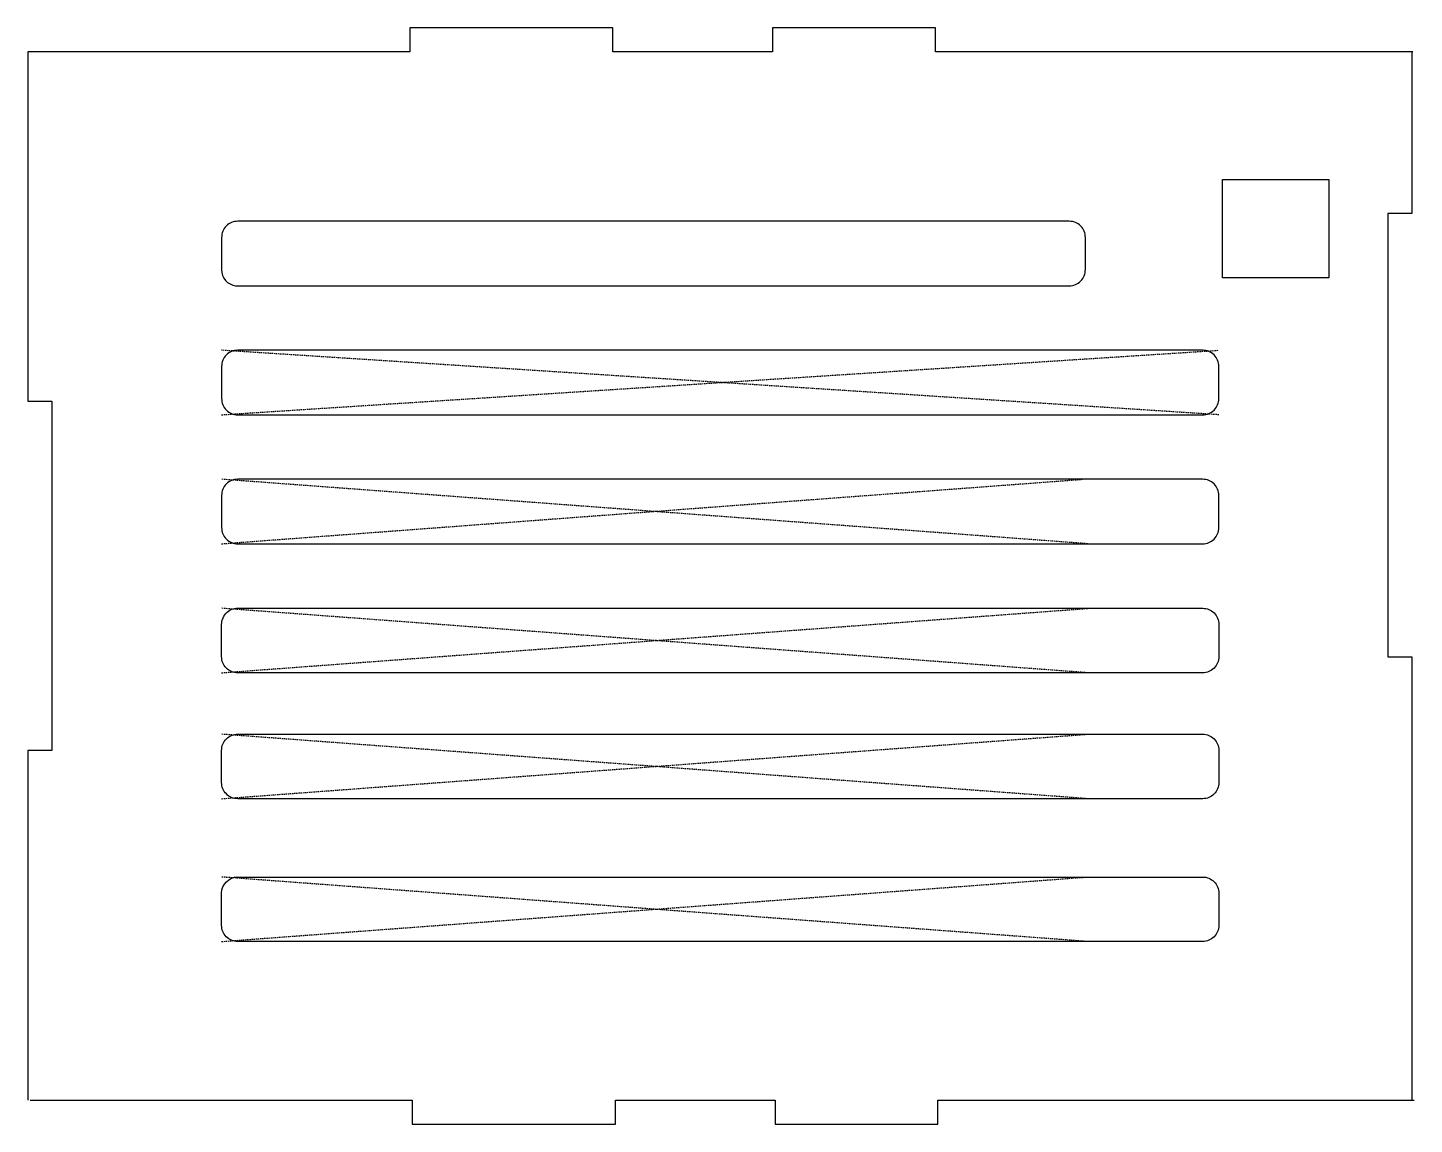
# Model space of a CAD drawing. Header units: millimetres. Extents: x -140 to 32, y -125 to 11.
import ezdxf

# ---------------------------------------------------------------- set-up
doc = ezdxf.new("R2010")
doc.units = ezdxf.units.MM
doc.linetypes.add('DASHED', pattern=[0.2067, 0.1654, -0.0413])

msp = doc.modelspace()

# ---------------------------------------------------------------- linework, layer by layer
msp.add_line((-114.24, -20.78), (-114.24, -20.78))
at = {"color": 2, "linetype": 'DASHED', "lineweight": 25, "true_color": 0xffff00}
for p, q in [((7.49, -36.78), (-116.21, -28.78)), ((-116.21, -36.78), (7.49, -28.78)), ((-8.81, -52.78), (-116.21, -44.78)), ((-116.21, -52.78), (-9.41, -44.78)), ((-8.81, -68.78), (-116.21, -60.78)), ((-116.21, -68.78), (-8.57, -60.78)), ((-116.21, -84.4), (-8.81, -76.4)), ((-8.81, -84.4), (-116.21, -76.4)), ((-116.21, -102.11), (-8.81, -94.11)), ((-8.81, -102.11), (-116.21, -94.11))]:
    msp.add_line(p, q, dxfattribs=at)
for points in [[(-27.66, 11.22), (-47.86, 11.22), (-47.86, 8.22), (-67.66, 8.22), (-67.66, 11.22), (-92.86, 11.22), (-92.86, 8.22), (-140.26, 8.22), (-140.26, -35.11), (-137.26, -35.11), (-137.26, -78.44), (-140.26, -78.44), (-140.26, -121.77)], [(31.54, 8.22), (-27.66, 8.22), (-27.66, 11.22)], [(31.44, 8.19), (31.44, -11.81), (28.44, -11.81), (28.44, -66.81), (31.44, -66.81), (31.44, -121.81)], [(-139.96, -121.78), (-92.56, -121.78), (-92.56, -124.78), (-67.36, -124.78), (-67.36, -121.78), (-47.56, -121.78)], [(-47.56, -121.78), (-47.56, -124.78), (-27.36, -124.78), (-27.36, -121.78), (31.74, -121.78)]]:
    msp.add_lwpolyline(points)
msp.add_lwpolyline([(21.14, -19.78), (7.94, -19.78), (7.94, -7.58), (21.14, -7.58)], close=True)
for points in [[(-114.47, -20.78), (-11.06, -20.78, 0.414214), (-9.06, -18.78), (-9.06, -14.78, 0.414214), (-11.06, -12.78), (-114.21, -12.78, 0.414214), (-116.21, -14.78), (-116.21, -18.78, 0.379161)], [(-116.21, -30.78), (-116.21, -34.78, 0.414214), (-114.21, -36.78), (5.49, -36.78, 0.414214), (7.49, -34.78), (7.49, -30.78, 0.414214), (5.49, -28.78), (-114.21, -28.78, 0.414214)], [(7.49, -50.78), (7.49, -46.78, 0.414214), (5.49, -44.78), (-114.21, -44.78, 0.414214), (-116.21, -46.78), (-116.21, -50.78, 0.414214), (-114.21, -52.78), (5.49, -52.78, 0.414214)], [(-113.97, -60.78), (5.49, -60.78, -0.414214), (7.49, -62.78), (7.49, -66.78, -0.414214), (5.49, -68.78), (-114.21, -68.78, -0.414214), (-116.21, -66.78), (-116.21, -62.78, -0.451913)], [(5.49, -84.4), (-114.21, -84.4, -0.414214), (-116.21, -82.4), (-116.21, -78.4, -0.414214), (-114.21, -76.4), (5.49, -76.4, -0.414214), (7.49, -78.4), (7.49, -82.4, -0.414214)], [(5.49, -102.11), (-114.21, -102.11, -0.415679), (-116.21, -100.1), (-116.21, -96.1, -0.412754), (-114.21, -94.11), (5.49, -94.11, -0.414214), (7.49, -96.11), (7.49, -100.11, -0.414214)]]:
    msp.add_lwpolyline(points, format="xyb", close=True)

doc.saveas('drawing.dxf')
